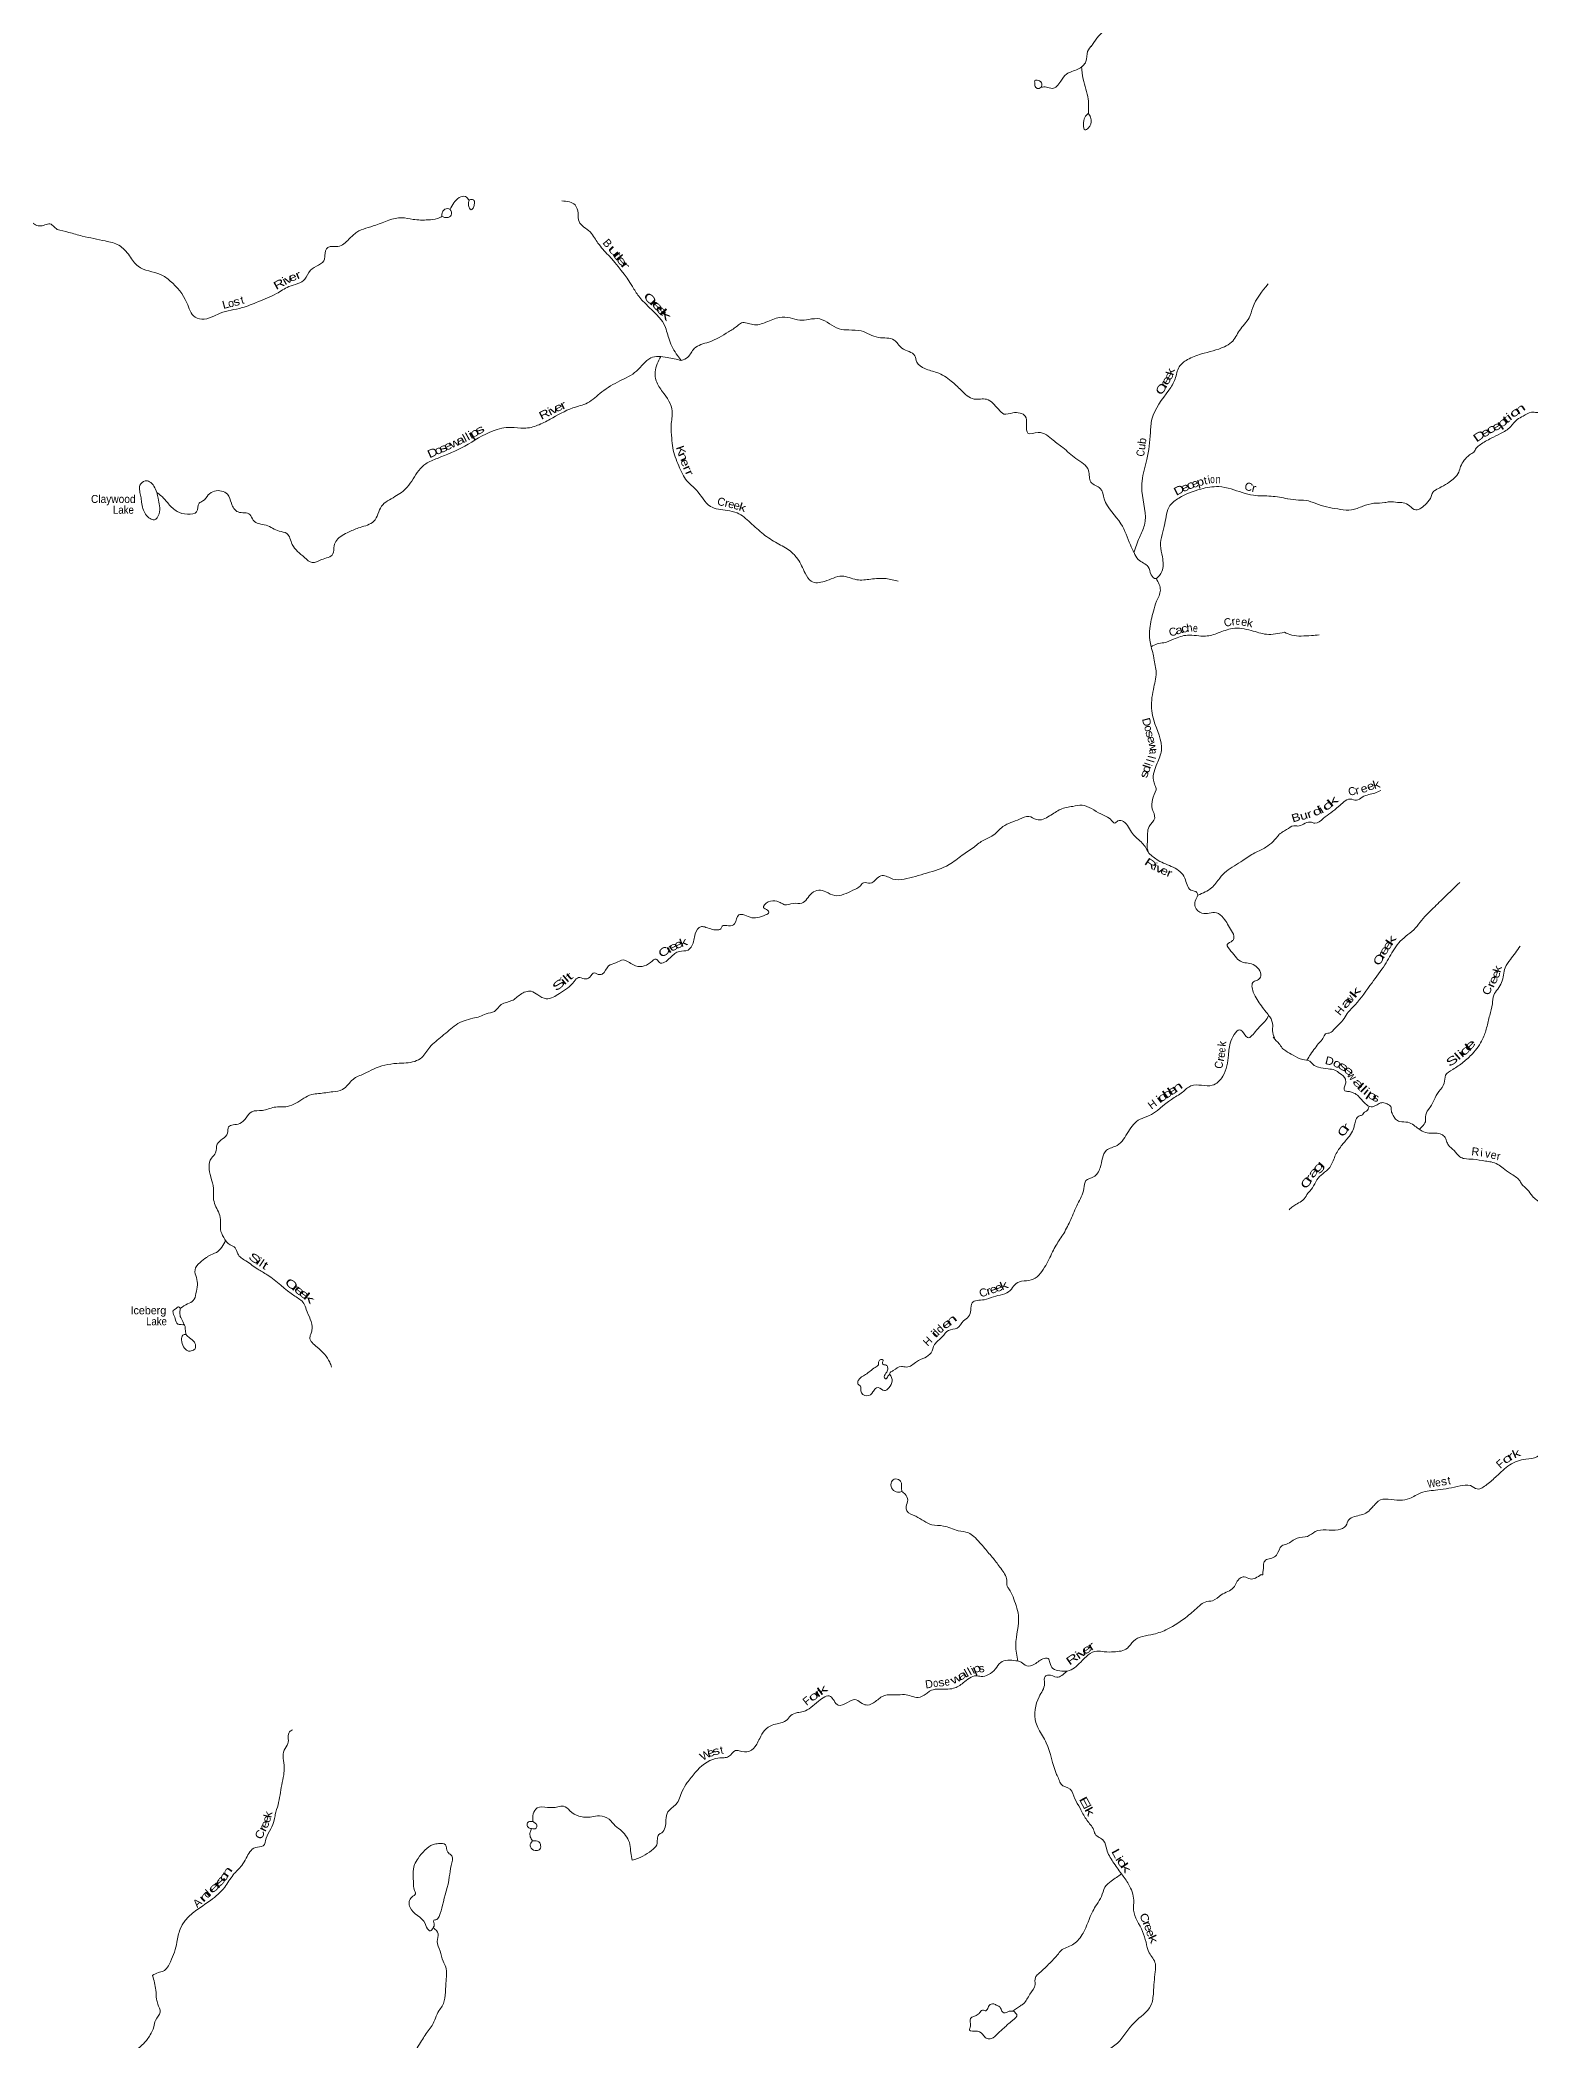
# Model space of a CAD drawing. Header units: feet. Extents: x -745759 to -493183, y 5472 to 195788.
# Drawn here: x -587823 to -550555, y 78592 to 128614 of the extents above; entities that cross this region are included whole.
import ezdxf
from ezdxf.enums import TextEntityAlignment as Align

# ---------------------------------------------------------------- set-up
doc = ezdxf.new("R2010")
doc.units = ezdxf.units.FT
doc.header["$LTSCALE"] = 80
doc.layers.add('39', color=7, linetype='Continuous', lineweight=13)
doc.layers.add('41', color=7, linetype='Continuous')

msp = doc.modelspace()

# ---------------------------------------------------------------- linework, layer by layer
at = {"layer": '39'}
for points in [[(-609261.95, 141923.99), (-609230.36, 141396.55), (-609141.02, 141085.08), (-608959.4, 140823.31), (-608604.59, 140485.69), (-608165.83, 140123.33), (-607445.31, 139871.56), (-606857.39, 139835.69), (-606297.86, 139861.21), (-605733.05, 139729.16), (-605236.11, 139752.53), (-604724.66, 139656.4), (-604448, 139468.45), (-604165.85, 139195.58), (-603734.05, 138803.16), (-603314.7, 138729.99), (-602935.03, 138678.19), (-602547.56, 138618.08), (-602330.62, 138389.55), (-602013.33, 138277.06), (-601424.39, 138142.27), (-601061.25, 137945.66), (-600532.29, 137564.45), (-599969.23, 137242.75), (-599529.88, 137031.74), (-599304.85, 136671.79), (-598861.21, 136006.57), (-598678.86, 135702.39), (-598539.63, 135373.28), (-598382.07, 135116.27), (-598237.42, 134766.81), (-598033.95, 134427.69), (-597891.27, 134211.49), (-597593.5, 133922), (-597349.39, 133724.94), (-597153.81, 133589.89), (-597003.2, 133369.41), (-596754.53, 133057.19), (-596627.57, 132788.99), (-596571.87, 132763.09), (-596449.93, 132462.75), (-596234.56, 132050.62), (-595838.79, 131931.74), (-595549.2, 131902.83), (-595352.47, 131739.49), (-595077.37, 131367.94), (-594913.32, 131191.46), (-594700.83, 130751.16), (-594310.6, 130450.82), (-594086.72, 130185.75), (-593972.89, 129883.64), (-593758.19, 129515.93), (-593553.35, 129287.76), (-593395.76, 128899.57), (-593317.53, 128620.73), (-593099.34, 128301.35), (-592964.25, 128299.3), (-592908.51, 128208.82), (-592817.53, 128149.58), (-592631.76, 127891.71), (-592407.01, 127654.88), (-592198.82, 127668.79), (-591622.39, 127322.47), (-591342.21, 127249.45), (-590955.54, 127163.13), (-590729.44, 126970.65), (-590539.34, 126656.15), (-590460.52, 126528.65), (-590451.4, 126364.91), (-590313.44, 126126.65), (-590015.49, 125776.61), (-589859.5, 125600.37), (-589749.13, 125383.12), (-589591.22, 125335.99), (-589399.1, 125285.8), (-589259.87, 125221.06), (-589124.51, 125095.9), (-589013.65, 124894.78), (-588797.37, 124777.27), (-588654.63, 124563.08), (-588526.82, 124520.89), (-588308.66, 124332.68), (-588050.27, 124074.65), (-587803.45, 123966.31), (-587546.03, 124006.99), (-587496.81, 123967.16), (-587397.37, 123879.12)], [(-562868.9, 137623.62), (-562867.92, 137440.02), (-562770.51, 137241.7), (-562651.68, 136796.68), (-562573.92, 136544.42), (-562421.9, 136278.04), (-562283.83, 136090.72), (-562139.9, 136042.44), (-561946.51, 135885.89), (-561753.99, 135479.22), (-561529.85, 135340), (-561360.97, 135026.77), (-561163.69, 134646.2), (-560979.59, 134445.52), (-560840.89, 134135.13), (-560708.3, 133822.88), (-560592.96, 133543.37), (-560596.86, 133402.27), (-560534.12, 133263.39), (-560562.43, 133042.25), (-560706.49, 132866.61), (-560782.61, 132521.69), (-560763.96, 132101.58), (-560638.46, 131605.95), (-560567.47, 131327.65), (-560630.27, 131099.38), (-560600.13, 130949.28), (-560550.88, 130760.33), (-560475.63, 130489.98), (-560471.85, 130261.92), (-560733.81, 129762.67), (-561014.18, 129108.59), (-561405.9, 128659.26), (-561546.94, 128447.23)], [(-561525.66, 128487), (-561636.97, 128328.63), (-561680.23, 128077.64), (-561879.23, 127885.34), (-562163.08, 127761.91), (-562309.27, 127582.29), (-562524.01, 127404.54), (-562668.39, 127436.7), (-562797.52, 127436.16)], [(-562796.79, 127436.16), (-562781.13, 127518.43), (-562869.51, 127605.55), (-562954.4, 127599.79), (-562958.43, 127527.27), (-562934.89, 127429.8), (-562850.94, 127401.3), (-562797.52, 127436.16)], [(-561791.09, 127950.96), (-561748.88, 127637.7), (-561621.53, 127135.97), (-561617.06, 126786.85)], [(-561617.06, 126786.85), (-561706.76, 126680.34), (-561740.17, 126493.64), (-561701.29, 126367.51), (-561619.42, 126409.67), (-561549, 126621.6), (-561565.36, 126686.6), (-561617.06, 126786.85)], [(-577574.18, 124382.08), (-577480.55, 124540.02), (-577347.74, 124673.6), (-577187.63, 124699.52), (-577097.42, 124613.32)], [(-577097.18, 124614.35), (-577028.19, 124628.62), (-576966.75, 124588.63), (-576966.52, 124524.07), (-576985.27, 124429.76), (-577049.38, 124372.99), (-577112.9, 124483.65), (-577110.95, 124554.21), (-577097.18, 124614.35)], [(-574781.61, 124593.93), (-574447.55, 124490.05), (-574374.5, 124286.34), (-574348.1, 124073.8), (-574074.78, 123816.24), (-573959.91, 123665.86), (-573876.67, 123538.53), (-573616.74, 123234.93), (-573013, 122449.95), (-572858.24, 122209.73), (-572208.88, 121469.91), (-572091.68, 121111.69), (-571888.51, 120724.9), (-571793.13, 120599.26)], [(-587397.37, 123879.12), (-587104.37, 123804.43), (-586765.9, 123714.56), (-586190.31, 123590.02), (-585852.33, 123482), (-585585.23, 123218.56), (-585370.49, 122958.55), (-584809.28, 122751.68), (-584565.6, 122589.74), (-584152.97, 122043.96), (-583944.94, 121687.3), (-583720.37, 121636.83), (-583459.81, 121720.54), (-583318.87, 121783.29), (-582772.27, 121923.81), (-582374.79, 122070.38), (-581911.13, 122275.68), (-581601.7, 122448.85), (-581201.09, 122635.68), (-581063.81, 122857.9), (-580711.1, 123136.82), (-580704.67, 123223.39), (-580626.35, 123429.05), (-580377.54, 123452.56), (-580100.14, 123634.67), (-579903.66, 123808.88), (-579430.7, 123985.69), (-578781.96, 124171.85), (-578498.64, 124129.87), (-578121.7, 124117.63), (-577888.69, 124153.67), (-577776.36, 124203.08)], [(-577776.36, 124203.08), (-577765.17, 124315.75), (-577700.73, 124384.61), (-577575.68, 124383.23), (-577547.54, 124233.19), (-577648.06, 124173.37), (-577776.35, 124203.22)], [(-557123.08, 122515.32), (-557510.58, 121926.68), (-557602.45, 121668.94), (-557839.07, 121356.62), (-558041.02, 121057.48), (-558217.63, 120945.26), (-558793.57, 120765.2), (-559144.51, 120623.41), (-559349.28, 120441.35), (-559448.31, 120143.46), (-559607.48, 119859.29), (-560028.9, 119138.43), (-560066.55, 118798.52), (-560155.67, 118129.16), (-560277.51, 117589.8), (-560278.49, 117335.65), (-560217.23, 116486.7), (-560342.8, 116177.42), (-560478.33, 115799.82)], [(-571793.13, 120599.26), (-571629.23, 120689.63), (-571468.03, 120901.11), (-571106.45, 121062.78), (-570613.18, 121317.71), (-570391.1, 121469.04), (-570286.16, 121542.85), (-570002.91, 121498.86), (-569676.43, 121558.59), (-569336.24, 121676.46), (-569074.27, 121665.32), (-568829.6, 121612.29), (-568607.17, 121630.46), (-568332.49, 121641.17), (-567847.1, 121391.98), (-567607.75, 121365.32), (-567295.71, 121340.72), (-566864.43, 121177.72), (-566474.77, 121114.7), (-566278.63, 120911.69), (-565959.06, 120721.46), (-565904.95, 120562.64), (-565707.69, 120399.94), (-565403.76, 120300.92), (-565048.47, 120089.55), (-564800.58, 119860.92), (-564473.85, 119638.22), (-564163.27, 119633.83), (-563867.61, 119381.72), (-563727.59, 119264.95), (-563506.89, 119293.26), (-563196.42, 119212.22), (-563164.02, 118997.5), (-563127.59, 118782.68), (-562872.85, 118801.99), (-562496.89, 118608.22), (-562255.84, 118424.16), (-561930.44, 118153.08), (-561611.99, 117849.92), (-561555.39, 117561.92), (-561319.66, 117404.23), (-561219.95, 117143.3), (-560805.35, 116522.83), (-560567.78, 115993.89), (-560478.33, 115799.82)], [(-584905.4, 117305.47), (-584788.91, 117213.55), (-584608.73, 117017.01), (-584392.04, 116827.56), (-584137.68, 116760.14), (-583908.02, 116820.49), (-583847.63, 117034.7), (-583751.26, 117090.59), (-583615.98, 117240.24), (-583459.92, 117338.89), (-583137.35, 117257.52), (-583040.66, 117032.99), (-582871.12, 116816.58), (-582574.36, 116750.03), (-582493.54, 116608.64), (-582172.19, 116482.92), (-581847.37, 116336.93), (-581657.29, 116279.33), (-581517.59, 116005.22), (-581209.88, 115678.13), (-581019.69, 115551.93), (-580787.69, 115624.32), (-580501.26, 115767.85), (-580469.37, 115972.76), (-580405.04, 116110.21), (-580098.69, 116317.75), (-579823.24, 116429.31), (-579480.03, 116583.4), (-579284.02, 116959.37), (-578952.58, 117198.51), (-578643.44, 117434.22), (-578355.37, 117856.11), (-578179.32, 118020.79), (-577889.09, 118156.15), (-577204.69, 118464.4), (-576500.14, 118844.72), (-576055.96, 118929.51), (-575719.61, 118908.29), (-575384.68, 118981.91), (-575071.83, 119132.8), (-574507.16, 119416.05), (-574140.48, 119543.29), (-573781.89, 119815.99), (-573332.41, 120092.28), (-572911.99, 120339.1), (-572555.92, 120666.34), (-572147.96, 120681.5), (-571795.15, 120601.93)], [(-572304.36, 120705.21), (-572446.4, 120322.44), (-572422.45, 120093.83), (-572260.47, 119823.15), (-572019.77, 119334.48), (-572047.67, 118982.2), (-572032.39, 118659.02), (-572006.77, 118418.26), (-571855.73, 117970.35), (-571652.35, 117591.63), (-571416.56, 117363.32), (-571066.67, 116956.42), (-570643.85, 116852.16), (-570399.34, 116793.08), (-570067.17, 116548.04), (-569742.16, 116262.85), (-569397.45, 116033.62), (-569073.91, 115841.26), (-568885.72, 115642.5), (-568695.89, 115284.32), (-568546.12, 115082.56), (-568215.32, 115079.64), (-567777.92, 115211.01), (-567409.15, 115122.33), (-567059.76, 115135.05), (-566673.97, 115150.81), (-566369.21, 115082.03)], [(-545446.44, 117778.73), (-545398.91, 117921.9), (-545356.95, 118077.31), (-545355.86, 118213.92), (-545395.22, 118343.79), (-545421.85, 118491.33), (-545482.25, 118595.74), (-545556.76, 118698.6), (-545624.15, 118777.11), (-545661.81, 118844.62), (-545695.23, 118918.03), (-545760.85, 118936.2), (-545929.35, 118889.33), (-546026.04, 118882.36), (-546118.36, 118831.05), (-546231.02, 118880.86), (-546380.26, 118865.53), (-546478, 118830.46), (-546584.9, 118765.55), (-546686.41, 118790.89), (-546872.58, 118808.88), (-547262.62, 118801.23), (-547494.49, 118832.74), (-547650.02, 118918.08), (-547729.37, 118998.98), (-547824.89, 119184.89), (-547875.1, 119293), (-547944.88, 119307.28), (-548094.84, 119380.39), (-548204.22, 119464.26), (-548364.21, 119537.68), (-548475.98, 119557.32), (-548521.46, 119576.86), (-548614.93, 119656.2), (-548738.67, 119678.23), (-548820.2, 119700.93), (-548926.06, 119609.86), (-549051.82, 119577.7), (-549127.94, 119529.89), (-549187.46, 119549.87), (-549267.88, 119548.42), (-549319.71, 119451.6), (-549403.93, 119402.04), (-549393.39, 119361.51), (-549498.78, 119336.74), (-549709.55, 119341.45), (-549850.45, 119388.15), (-550014.1, 119417.48), (-550097.55, 119442.25), (-550197.3, 119407.25), (-550263.22, 119417.39), (-550300.03, 119346.22), (-550544.48, 119309.8), (-550749.05, 119211.83), (-550900.83, 119128.25), (-551064.32, 118946.58), (-551319.89, 118773.87), (-551549.13, 118660.61), (-551690.66, 118582.74), (-551820.37, 118498.45), (-551922.22, 118407.25), (-551983.93, 118314.77), (-552091.12, 118241.83), (-552224.64, 118109.44), (-552312.76, 117955.51), (-552360.29, 117812.34), (-552472.41, 117661.18), (-552596.63, 117562.66), (-552796, 117442.41), (-552941.62, 117362.66), (-553010.08, 117304.55), (-553048.09, 117201.27), (-553164.98, 117030.17), (-553303.99, 116912.02), (-553430.13, 116869.83), (-553591.3, 116965.39), (-553747.05, 117044.71), (-553891.38, 117053.34), (-554095.61, 117071.91), (-554206.95, 117049.33), (-554478.82, 117031.88), (-554758.74, 116960.43), (-555037.47, 116866.83), (-555316.24, 116879.74), (-555593.74, 116926.77), (-555870.12, 117003.91), (-556116.02, 117090.12), (-556368.26, 117114.24), (-556633.82, 117144.67)], [(-584905.4, 117305.47), (-585083.69, 117570.54), (-585194.01, 117593.7), (-585324.2, 117482.25), (-585330.17, 117339.18), (-585303.72, 117201.28), (-585285.39, 117061.59), (-585249.53, 116899.23), (-585072.81, 116650.34), (-584964.73, 116619.17), (-584847.65, 116767.29), (-584835.97, 116970.72), (-584869.15, 117157.22), (-584904.01, 117304.37)], [(-556639.51, 117145.21), (-557047.86, 117209.71), (-557491.05, 117233.83), (-558051.64, 117390.25), (-558360.71, 117449.06), (-558806.24, 117388.52), (-559359.27, 117161.44), (-559580.34, 116973.77), (-559707.74, 116525.34), (-559813.62, 115979.5), (-559769.12, 115691.83), (-559781.28, 115325), (-559920.25, 115145.03)], [(-560477.58, 115801.92), (-560370.11, 115627.43), (-560124.92, 115447.29), (-560047.78, 115245.48), (-559929.38, 115149.47), (-559922.04, 115150.03)], [(-559923.22, 115153.34), (-559818.35, 114860), (-559912.79, 114582.15), (-559994.35, 114332.2), (-560080.87, 113902.83), (-560080.78, 113614.35), (-560051.07, 113448.13)], [(-556716.73, 113807.04), (-557165.46, 113759.22), (-557546.22, 113852.26), (-558016.97, 113901.34), (-558371.05, 113791.91), (-558692.03, 113711.86), (-559141.27, 113736.14), (-559486.95, 113638.6), (-559729.53, 113548.34), (-559895.74, 113520.57), (-560050.57, 113446.65)], [(-556716.73, 113807.04), (-556533.45, 113735.82), (-556296.2, 113714.71), (-556043.89, 113725.44), (-555847.85, 113741.87)], [(-560051.26, 113449.21), (-559997.96, 113253.02), (-559980.36, 113159.75), (-559925.88, 112795.15), (-559993.81, 112381.42), (-560032.95, 111841.84), (-559984.76, 111614.59), (-559793.92, 110854.93), (-559897.65, 110532.95), (-559990.05, 110109.8), (-559953.13, 109985.74), (-559920.02, 109869.85)], [(-559920.02, 109869.85), (-560013.45, 109628.29), (-560020.03, 109390.42), (-559959.69, 109164.86), (-560100.72, 108952.83), (-560138.76, 108598.81), (-560151.17, 108441.8), (-560108.98, 108289.35)], [(-554308.75, 109854.45), (-554461.87, 109789), (-554607.92, 109751.46), (-554775.17, 109684.45), (-554916.62, 109608.58), (-555070.16, 109639.6), (-555235.62, 109566.5), (-555366.46, 109452.12), (-555559.14, 109295.49), (-555743.06, 109158.68), (-555956.62, 109034.87), (-556070.02, 109064.61), (-556242.76, 109011.84), (-556385.17, 108964.14), (-556481.27, 108973.23), (-556661.75, 108874.49), (-556774.66, 108809.77), (-556838.92, 108762.64)], [(-565663, 107788.37), (-565098.26, 108001.01), (-564770.97, 108236.23), (-564476.82, 108440.08), (-564229.88, 108614.94), (-564033.56, 108710.48), (-563754.54, 108951.05), (-563337.8, 109137.45), (-563107.93, 109205.85), (-562914.49, 109123.95), (-562589.14, 109215.99), (-562314.2, 109382.03), (-562007.5, 109456.42), (-561774.71, 109484.4), (-561536.97, 109399.28), (-561310.6, 109268.07), (-561036.79, 109101.27), (-560959.84, 109038.67), (-560879.65, 109092.98), (-560740.94, 109075.1), (-560517.18, 108776.51), (-560269.62, 108535.79), (-560108.98, 108289.35)], [(-558879.19, 107235.23), (-558537.1, 107421.64), (-558334.75, 107662.27), (-558168.62, 107833.27), (-557757.72, 108100.52), (-557457.81, 108294.12), (-557179.56, 108433.84), (-556845.68, 108752.63)], [(-560108.98, 108289.35), (-559873.98, 108105.46), (-559497.41, 107933.86), (-559208.3, 107663.76), (-559055.16, 107365.08), (-558903.56, 107302.47), (-558878.44, 107235.64)], [(-583362.7, 99321.12), (-583488.66, 99663.78), (-583486.11, 99901.76), (-583554.64, 100196.13), (-583539.75, 100661.73), (-583433.08, 100798.04), (-583394.98, 101008.82), (-583137.18, 101284.26), (-583108.64, 101440.84), (-582831.9, 101526.13), (-582531.16, 101822.59), (-582263.93, 101855.69), (-581969.26, 101932.43), (-581637.8, 101953.7), (-581228.63, 102158.46), (-581032.36, 102251.99), (-580860.22, 102275.56), (-580499.8, 102322.27), (-580262.26, 102376.35), (-579998.98, 102631.47), (-579724.76, 102771.3), (-579487.44, 102889.94), (-578900.46, 103031.37), (-578455.21, 103081.83), (-578283.13, 103176.02), (-578082.24, 103436.86), (-577767.94, 103712.78), (-577423.18, 103995.94), (-577003.09, 104158.04), (-576830.44, 104199.76), (-576675.11, 104272.2), (-576463.66, 104331.03), (-576293.55, 104499.9), (-576028.51, 104599.64), (-575812.37, 104755.16), (-575549.96, 104832.77), (-575382.9, 104745.53), (-575167.73, 104646.9), (-574837.18, 104781.17), (-574467.78, 105079.8), (-574362.18, 105177.81), (-574219.88, 105143.69), (-574081.5, 105186.33), (-573965.43, 105298.17), (-573907.69, 105270.38), (-573768.64, 105264.59), (-573609.74, 105466.05), (-573427.97, 105545.85), (-573248.49, 105615.63), (-572987.63, 105491.55), (-572560.18, 105554.6), (-572422.66, 105639.63), (-572340.33, 105552.67), (-572068.68, 105672.4), (-571842.35, 105831.68), (-571625.58, 105864.13), (-571529.94, 105966.44), (-571444.91, 106268.75), (-571292.56, 106452.23), (-571178.15, 106430.97), (-570854.91, 106373.79), (-570805.91, 106394.65), (-570773.88, 106458.34), (-570610.08, 106472.05), (-570461.46, 106520.47), (-570352.4, 106743.46), (-570255.3, 106752.93), (-570075.59, 106685.52), (-569686.67, 106741.54), (-569606.15, 106807.95), (-569636.9, 106863.25), (-569738.16, 106922.48), (-569619.17, 107066.52), (-569406.88, 107082.96), (-569293.08, 107039.52), (-569213.55, 106997.02), (-568994.71, 107031.43), (-568778.77, 107033.65), (-568531.62, 107289.2), (-568358.19, 107359.14), (-568181.78, 107318.04), (-567958.33, 107227.25), (-567504.8, 107358.18), (-567318.05, 107472.14), (-567235.24, 107548.57), (-567076.31, 107532.16), (-566897.12, 107664.48), (-566770.29, 107727.61), (-566504.39, 107639.71), (-566225.95, 107640.23), (-565663, 107788.37)], [(-552329.22, 107556.73), (-552810.51, 107095.82), (-553112.94, 106798.01), (-553290.85, 106606.74), (-553442.59, 106416.66), (-553820.61, 106085.09), (-553970.35, 105894.94), (-554088.28, 105695.74), (-554206.14, 105498.54), (-554528.46, 105044.62), (-554952.7, 104497.49), (-555145.62, 104280.59), (-555254.26, 104115.25), (-555383.99, 103976.71), (-555492.6, 103865.63), (-555567.39, 103799.69), (-555689.14, 103767.4), (-555757.62, 103655.05), (-555848.03, 103547.4), (-555953.45, 103414.12), (-556063.79, 103256.88), (-556156.43, 103108.12)], [(-558879.19, 107235.23), (-558951.73, 106946.7), (-558778.72, 106782.64), (-558419.25, 106795.09), (-558241.27, 106665.18), (-558044.33, 106345.14), (-557978.62, 106167.85), (-558014.78, 106100.24), (-558146.48, 106006.98), (-558054.34, 105837.04), (-557781.36, 105567.39), (-557460.91, 105482.04), (-557317.85, 105183.63), (-557390.47, 105110.96), (-557490.43, 105071.3), (-557497.51, 104815.29), (-557399.87, 104625.03), (-557176.45, 104314.36), (-557081.01, 104190.73), (-557008.18, 103978.95), (-557015.95, 103844), (-556969.63, 103671.05)], [(-550825.66, 105963.45), (-551069.31, 105625.58), (-551197.43, 105422.69), (-551289.55, 105053.86), (-551386.06, 104890.15), (-551486.22, 104736.6), (-551518.54, 104516.58), (-551587.44, 104231.42), (-551663.42, 103918.34), (-551764.21, 103640.22), (-552017.01, 103272.5), (-552247.91, 103060.83), (-552511.88, 102878.34), (-552688.06, 102733.25), (-552723.65, 102533.43), (-552856, 102324.64), (-552978.25, 102117.54), (-553039.38, 101986.86), (-553119.75, 101878.9), (-553190.86, 101696.29), (-553193.42, 101573.79), (-553272.23, 101453.72), (-553345.09, 101385.71)], [(-562232.02, 98781.12), (-562059.14, 99125.03), (-561886.99, 99513.74), (-561731.02, 99900.88), (-561679.13, 100099.19), (-561490.87, 100194.95), (-561323.29, 100418.36), (-561165.87, 100857.91), (-560902.18, 100981.88), (-560618.25, 101327.22), (-560325.29, 101633.98), (-560117.21, 101717.1), (-559542.86, 102131.22), (-559267.59, 102309.35), (-559053.29, 102470.97), (-558520.34, 102482.75), (-558257.89, 102707.62), (-558116.28, 103232.33), (-558053.94, 103589.72), (-557808.24, 103865.48), (-557637.98, 103675.27), (-557414.95, 103860.87), (-557152.63, 104154.34), (-557112.2, 104229.9)], [(-548181.76, 98432.5), (-548349.83, 98607.99), (-548607.07, 98821.17), (-548740.66, 98956.05), (-548833.68, 99047.43), (-548943.49, 99173.52), (-548999.28, 99239.6), (-549144.7, 99326.63), (-549254.4, 99348.21), (-549327.67, 99376.67), (-549360.13, 99421.92), (-549417.13, 99455.89), (-549482.54, 99425.82), (-549541.63, 99403.59), (-549682.3, 99456.31), (-549854.04, 99538.15), (-549967.44, 99567.89), (-550021.77, 99565.6), (-550084.29, 99505.3), (-550164.2, 99463.64), (-550284.43, 99525.75), (-550415.58, 99618.35), (-550520.49, 99714.13), (-550641.22, 99870.71), (-550788.41, 100018.08), (-550843.38, 100106.24), (-551069.93, 100280.26), (-551253.91, 100410.72), (-551382.98, 100505.26), (-551547.43, 100566.77), (-551695.33, 100587.56), (-551998.91, 100635.43), (-552221.35, 100650.56), (-552330.29, 100692.21), (-552475.1, 100849.56), (-552620.65, 100986.83), (-552663.21, 101084.64), (-552717.06, 101202.91), (-552823.17, 101266.58), (-552979.09, 101287.63), (-553111.68, 101287.84), (-553272.57, 101337.18), (-553374.66, 101400.72), (-553483.97, 101486.6), (-553634, 101557.7), (-553834.06, 101580.15), (-553938.39, 101637.74), (-554001.17, 101732.18), (-554045.43, 101838.09), (-554055.28, 101950.93), (-554149.28, 102016.23), (-554256.51, 102049.79), (-554374.32, 102015.37), (-554489.09, 101954.72), (-554607.41, 101960.5), (-554687.58, 102019.33), (-554786.4, 102116.93), (-554892.42, 102236.86), (-555014.51, 102303.05), (-555117.96, 102330.46), (-555203.72, 102347.26), (-555225.1, 102420.29), (-555193.42, 102515.74), (-555194.87, 102638.36), (-555330.16, 102781.34), (-555461.76, 102861.89), (-555627.34, 102893.3), (-555862.85, 102934.97), (-556000.92, 103003.68), (-556084.13, 103088.72), (-556259.52, 103126.47), (-556498.5, 103236.58), (-556685.39, 103343.01), (-556773.14, 103414.14), (-556855.15, 103531.29), (-556932.72, 103606.11), (-556997.88, 103690.58)], [(-556602.58, 99371.56), (-556511.07, 99455.05), (-556402.09, 99521.9), (-556254.09, 99611.63), (-556154.54, 99749.12), (-556017.44, 99923.6), (-555903.74, 100116.91), (-555759.29, 100273.06), (-555586.67, 100430.33), (-555515.58, 100558.68), (-555453.63, 100711.44), (-555297.48, 100965.69), (-555122.84, 101177.15), (-555016.58, 101332.51), (-554983.34, 101415.85), (-554961.31, 101521.66), (-554912.14, 101654.73), (-554839.36, 101720.73), (-554766.15, 101744.52), (-554734.1, 101795.74), (-554668.24, 101837.85), (-554601.57, 101953.78)], [(-583362.7, 99321.12), (-583308.43, 99125.3), (-583311.69, 98879.23), (-583231.26, 98679.83), (-583073.96, 98490.94), (-582946.37, 98421.71), (-582881.03, 98271.05), (-582679.12, 98093.34), (-582380.97, 97889.41), (-582144.06, 97745.26), (-581453.59, 97214.39), (-581229.6, 97032.18), (-581166.36, 96877.53), (-581021.42, 96394.34), (-581045.93, 96285.9), (-581078.5, 96177.64), (-580894.06, 95937.74), (-580581.53, 95557.99), (-580535.66, 95440.02)], [(-583184.08, 98610.83), (-583412.7, 98306.33), (-583604.14, 98219.53), (-583661.45, 98180.37), (-583823.48, 98054.63), (-583948.45, 97869.6), (-583912.28, 97675.16), (-583885.97, 97491.02), (-583924.82, 97277.97), (-583991.16, 97099.79), (-584134.09, 97018.03), (-584314.24, 96908.16)], [(-562232.02, 98781.12), (-562424.16, 98482.51), (-562512.37, 98318.91), (-562714.23, 97933.73), (-563045.75, 97615.81), (-563288.48, 97582.53), (-563459.76, 97495.31), (-563571.69, 97354.4), (-563988.53, 97195.62), (-564224.06, 97121.85), (-564524.19, 97045.38), (-564556.3, 96864.47), (-564614.23, 96702.25), (-564739.58, 96593.9), (-564898.78, 96411.6), (-565113.76, 96355.56), (-565272.52, 96193.42), (-565462.18, 96001.67), (-565551.26, 95797.74), (-565911.07, 95571.2), (-566161.96, 95439.23), (-566292.69, 95456.08), (-566494.6, 95351.34), (-566570.27, 95302.47), (-566587.34, 95258.44)], [(-584313.87, 96910.81), (-584373.65, 96944.34), (-584435.3, 96891.15), (-584492.52, 96856.02), (-584494.03, 96785.44), (-584444.47, 96651.25), (-584380.84, 96514.75), (-584298.45, 96500.93), (-584231.75, 96507.61), (-584235.09, 96539.96), (-584304.77, 96676.59), (-584328.17, 96808.21), (-584313.87, 96910.81)], [(-584176.75, 96255.09), (-584253.71, 96235.7), (-584282.38, 96121.3), (-584233.73, 95944.76), (-584131.02, 95843.76), (-584046.31, 95844.01), (-583948.42, 95894.43), (-583951.4, 96037.74), (-584008.26, 96113.57), (-584077.83, 96161.42), (-584177.15, 96258.42)], [(-584227.88, 96512.55), (-584198.65, 96452.45), (-584192.05, 96383.71), (-584176.75, 96255.09)], [(-566586.45, 95257.18), (-566628.74, 95208.87), (-566688.59, 95145.55), (-566712.35, 95166.22), (-566677.5, 95286.55), (-566644.12, 95338.31), (-566636.04, 95432.97), (-566675.19, 95488.26), (-566743.52, 95499.77), (-566764.91, 95536.53), (-566751.13, 95614.92), (-566805.26, 95630.17), (-566856.74, 95580.81), (-566866.62, 95496.28), (-566944.69, 95429.31), (-567188.47, 95252.81), (-567369.15, 95103.24), (-567377.1, 95014.63), (-567311.75, 94958.8), (-567306.15, 94843.68), (-567155.53, 94719.49), (-567002.18, 94817.17), (-566941.86, 94902.67), (-566874.81, 94925.49), (-566715.06, 94851.54), (-566608.72, 94919.94), (-566526.25, 95097.79), (-566548.19, 95203.15), (-566587.34, 95258.44)], [(-547798.2, 95505.68), (-548018.13, 95333.65), (-548134.8, 95071.38), (-548410.33, 94815.54), (-548643.06, 94595.34), (-548975.5, 94435.09), (-549037.62, 94319.12), (-549116.21, 94179.23), (-549276.61, 94084.9), (-549386.38, 93878.96), (-549472.12, 93533.59), (-549468.72, 93360.21), (-549646.27, 93328.63), (-549928, 93326.83), (-550056.9, 93451.72), (-550152.69, 93503.56), (-550259.41, 93366.1), (-550406.95, 93190.96), (-550683.42, 93138.7), (-551086.08, 92991.6), (-551414.31, 92710.36), (-551658.93, 92502.42), (-551896.05, 92391.12), (-552069.81, 92476.38), (-552327.53, 92466.16), (-552886.4, 92367.78), (-553304.02, 92295.48), (-553587.87, 92154.65), (-553832.02, 92109.96), (-554373.66, 92085.89), (-554475.87, 91980.61), (-554516.75, 91938.9), (-554645.45, 91811.86), (-554969.1, 91699.84), (-555111.21, 91617.34), (-555179.8, 91473.26), (-555374.55, 91369.38), (-555946.64, 91327.62), (-556139.62, 91207.59), (-556395.85, 91163.09), (-556665.76, 91011.97), (-556783.09, 90971.42), (-556913.38, 90739.59), (-557029.24, 90662.73), (-557168.66, 90624.53), (-557232.25, 90544.87), (-557240.24, 90415.99), (-557253.78, 90319.45), (-557269, 90245.11), (-557300.34, 90250.31)], [(-566276.71, 92326.23), (-566390.3, 92312.77), (-566513.82, 92383.94), (-566550.85, 92538.04), (-566474.1, 92637.32), (-566331.67, 92602.07), (-566292.77, 92534.69), (-566285.85, 92387.26), (-566277.07, 92326.55)], [(-563378.37, 88088.35), (-563432.94, 88488.47), (-563366.6, 89231.56), (-563425.88, 89476.91), (-563606.47, 89896.29), (-563645.36, 89963.68), (-563658.38, 90109.21), (-563809.27, 90408.93), (-563993.57, 90654.87), (-564103.78, 90782.26), (-564207.99, 90907.5), (-564330.04, 91047.23), (-564481.98, 91203.73), (-564617.2, 91293.3), (-564874.15, 91349.09), (-565242.75, 91465.71), (-565530.46, 91497.93), (-565933.35, 91708.08), (-566152.33, 91841.76), (-566170.03, 91957.13), (-566134.36, 92115.77), (-566199.87, 92258.37), (-566277.07, 92326.55)], [(-557300.34, 90250.31), (-557574.97, 90143.91), (-557723.16, 90193.4), (-557824.6, 90165.25), (-557991.06, 89926.61), (-558295.45, 89745.32), (-558514.39, 89598.56), (-558698.61, 89566.08), (-558839.78, 89472.18), (-559143.88, 89210.18), (-559644.95, 88885.71), (-559986.43, 88761.68), (-560494.43, 88584.63), (-560643.37, 88410.19), (-560982.1, 88320.4), (-561220.07, 88321.32), (-561409.26, 88339.39), (-561808.41, 88065.25), (-562141.97, 87840.18), (-562331.42, 87846.14), (-562503.71, 87900.17), (-562579.13, 88051.04), (-562625.35, 88152.88), (-562718.04, 88156.82), (-562967.22, 88010.7), (-563159.68, 87970.32), (-563300.86, 88064.05), (-563433.22, 88099.09), (-563809.34, 88052.45), (-563941.86, 87891.79), (-564118.34, 87750.2), (-564300.81, 87705.58), (-564421.5, 87720.2), (-564747.94, 87545.42), (-564988.84, 87409.21), (-565178.85, 87388.96), (-565587.36, 87336.94), (-565671.39, 87274.13), (-565875.1, 87179.51), (-566045.76, 87215.35), (-566214.4, 87251.14), (-566430.41, 87241.52), (-566717.1, 87227.31), (-566940.11, 87078.63), (-567141.68, 86990.02), (-567272.02, 87025.01), (-567419.16, 87122.9), (-567642.55, 87050.89), (-567871.82, 86987.07), (-567976.28, 87100.21), (-568066.77, 87207), (-568363.73, 87090.12), (-568742.41, 86829.67), (-568890.27, 86800.47), (-569055.15, 86729.26), (-569172.83, 86602.59), (-569359.93, 86529.82), (-569520.14, 86488.77), (-569714.63, 86353.61), (-569833.81, 86156.36), (-569909.54, 86010.65), (-570092.76, 85836.93), (-570348.73, 85844.27), (-570435.2, 85856.16), (-570609.97, 85700.42), (-570723.46, 85674.54), (-570935.69, 85652.73), (-571445.34, 85304.22), (-571548.95, 85175.24), (-571644.4, 85050.12), (-571767.92, 84838.84), (-571926.29, 84507.22), (-572125.89, 84321.73), (-572176.66, 84117), (-572282.36, 83796.4), (-572351.85, 83753.46), (-572407.78, 83496.38), (-572535.88, 83353.78), (-572756.75, 83211.1), (-573021.1, 83109.68)], [(-562162.57, 87830.23), (-562405.43, 87686.28), (-562622.16, 87737.2), (-562697.48, 87704.47), (-562715.39, 87527.3), (-562849.53, 87197.2), (-562927.86, 86553.22), (-562862.74, 86392.47), (-562670.51, 86045.49), (-562411.1, 85257.28), (-562353.34, 85128.97), (-562301.42, 85010.88), (-562074.12, 84889.12), (-561956.25, 84648.6), (-561826.24, 84409.84), (-561752.66, 84267.08), (-561586.45, 84023.53), (-561502.27, 83904.76), (-561448.77, 83766.45), (-561236.57, 83598.61), (-561158.58, 83379.1), (-561003.84, 83071.22), (-560792.43, 82772.26), (-560612.5, 82510.27), (-560483.93, 82110.14), (-560487.19, 81864.06), (-560262.69, 81328.78), (-560177.59, 81064.72)], [(-581508.48, 86371.27), (-581588.27, 86318.46), (-581624.77, 86026.68), (-581719.03, 85863.2), (-581718.11, 85435.47), (-581732.3, 85244.1), (-581780.03, 84992.9), (-581873.4, 84494.49), (-581941.04, 84255.81), (-581972.29, 84115.24), (-582051.67, 83892.95), (-582171.63, 83659.39), (-582242.22, 83471.21), (-582440.86, 83424.91), (-582668.36, 83161.32), (-582781.15, 82980.07), (-582991.91, 82744.37), (-583206.2, 82438.14), (-583564.27, 82104.63), (-584323.87, 81386.07), (-584399.41, 81060.8), (-584561.15, 80571.89), (-584743.6, 80339.64), (-584863.36, 80303.8), (-585010.19, 80228.17)], [(-575505.19, 84079.4), (-575610.31, 84067.47), (-575647.68, 84017.81), (-575623.2, 83936.59), (-575539.27, 83900.55), (-575422, 83914.25), (-575404.28, 83988.53), (-575433.69, 84027.47), (-575505.19, 84079.4)], [(-573021.1, 83109.68), (-573055.39, 83298.03), (-573079.16, 83506.33), (-573285.76, 83841.51), (-573444.26, 83973.93), (-573596.12, 84134.46), (-573840.28, 84222.27), (-574030.47, 84193.95), (-574352.8, 84210.75), (-574577.78, 84346.57), (-574734.62, 84462.82), (-574878.27, 84441.6), (-575136.65, 84430.84), (-575399.1, 84418.15), (-575494.99, 84272.87), (-575506.28, 84079.28)], [(-577998.34, 81425.81), (-578064.62, 81344.47), (-578106.65, 81359.47), (-578195.84, 81526.77), (-578574.51, 81926.05), (-578593.49, 82075.75), (-578530.59, 82187.42), (-578438.02, 82272.25), (-578472.01, 82379.88), (-578488.97, 82529.53), (-578462.73, 83001.09), (-578372.68, 83156.58), (-577998.27, 83499.84), (-577858.48, 83529.21), (-577685.67, 83499.38), (-577633.16, 83314.69), (-577591.69, 83273.47), (-577528.35, 83217.68), (-577545.54, 82979.97), (-577592.04, 82692.43), (-577762.52, 81983.79), (-577849.21, 81703.14), (-577927.58, 81622.05), (-577976.14, 81615), (-577984.85, 81584.91), (-577973.37, 81461.61), (-577998.34, 81425.81)], [(-575537.42, 83900.18), (-575571.5, 83808.41), (-575567.87, 83695.36), (-575515.6, 83593.39)], [(-575515.6, 83593.39), (-575572.62, 83473.53), (-575547.71, 83412.48), (-575407.85, 83351.06), (-575326.35, 83389.71), (-575315.78, 83506.51), (-575356.69, 83573.94), (-575420.72, 83597.47), (-575515.6, 83593.39)], [(-560788.5, 82766.64), (-561046.42, 82589.92), (-561203, 82435.81), (-561290.62, 82205.62), (-561409.93, 82002.32), (-561508.31, 81834.89), (-561751.94, 81289.18), (-561983.64, 81017.6), (-562122.32, 80945.84), (-562273.05, 80876.35), (-562368.03, 80773.42), (-562611.69, 80508.14), (-562877.19, 80259.46), (-562941.37, 80182.12), (-562951.26, 80002.76), (-563079.46, 79761.31), (-563241.84, 79524.6), (-563313.52, 79473.64), (-563509.76, 79336.44)], [(-577998.34, 81425.81), (-577868.49, 81273.81), (-577896.79, 81082.73), (-577823.31, 80841.11), (-577748.16, 80583.32), (-577682.69, 80438.71), (-577677.18, 80037.11), (-577772.15, 79464.09), (-577851.26, 79348.72), (-578022.45, 78983.07), (-578124.21, 78845.98), (-578309.9, 78557.31), (-578406.78, 78365.64), (-578427.94, 78224.86), (-578492.17, 78145.49), (-578582.42, 78074.74), (-578687.72, 78054.74), (-578856.44, 77898.87), (-578953.69, 77783.88)], [(-560177.59, 81064.72), (-560096.7, 80792.69), (-559943.19, 80521.16), (-559949.49, 80321.55), (-559990.88, 79801.89), (-560054.19, 79482.42), (-560468.72, 79055.27), (-560891.2, 78539.51), (-561155.62, 78341.24), (-561537.1, 78044.54), (-562645.09, 77444.2), (-562923.04, 77367.27), (-563090.39, 77181.11), (-563282.63, 77150.81), (-563398.75, 77096.74), (-563779.26, 76939.23), (-564189.31, 76909.43), (-564326.81, 76986.95)], [(-585010.19, 80228.17), (-584927.26, 79863.29), (-584909.83, 79641), (-584878.37, 79509.2), (-584820.07, 79312.29), (-584933.38, 79106.84), (-584981.28, 78942.4), (-585070.26, 78742.5), (-585230.16, 78527.94), (-585417.19, 78364.38), (-585715.85, 78074.02), (-585990.55, 77913.68)], [(-563510.08, 79336.51), (-563600.83, 79336.38), (-563732.78, 79296.76), (-563778.32, 79336.04), (-563824.63, 79433.85), (-563900.28, 79479.81), (-563982.15, 79517.83), (-564095.87, 79481.87), (-564146.54, 79375.99), (-564181.41, 79348.47), (-564263.76, 79364.31), (-564306.74, 79334.94), (-564368.86, 79259.57), (-564564.77, 79152.69), (-564566.81, 78963.08), (-564589.09, 78864.68), (-564388.06, 78834.27), (-564233.15, 78722.1), (-564147.94, 78651.72), (-564051.13, 78651.73), (-563878.95, 78781.3), (-563724.69, 78921.33), (-563512.99, 79106.57), (-563407.02, 79251.64), (-563438.45, 79290.63), (-563469.93, 79327.6), (-563510.08, 79336.51)]]:
    msp.add_spline(points, degree=3, dxfattribs=at)

# ---------------------------------------------------------------- texts
at = {"layer": '41'}
for s, rotation, p in [('B', 310.255, (-573714.34, 123470.61)), ('o', 12.647, (-583029.4, 121939.27)), ('t', 16.499, (-582741.92, 122021.09)), ('b', 82.592, (-560175.61, 118580.15)), ('t', 11.574, (-558672.9, 117506.96)), ('i', 11.574, (-558583.6, 117521.61)), ('C', 345.603, (-570817.95, 116975.17)), ('e', 346.723, (-570562.06, 116915.31)), ('C', 15.565, (-558108.75, 113961.84)), ('e', 349.045, (-557739.54, 113972.11)), ('h', 7.916, (-559076.32, 113821.63)), ('i', 251.58, (-560217.32, 110540.48)), ('l', 253.736, (-560171.81, 110626.41)), ('l', 255.55, (-560134.26, 110709)), ('k', 83.395, (-558178.36, 103509.81)), ('H', 36.98, (-559960.49, 101928.94)), ('H', 45.327, (-565565.16, 96011.94)), ('d', 44.626, (-565375.59, 96215.63)), ('d', 43.581, (-565264.29, 96321.14)), ('D', 8.116, (-565586.95, 87416.5)), ('F', 38.173, (-568597.33, 87017.03)), ('t', 12.871, (-570763.63, 85769.68)), ('A', 42.491, (-583824.5, 81971.84)), ('d', 42.812, (-583585.16, 82200.42))]:
    msp.add_text(s, height=200, rotation=rotation, dxfattribs=at).set_placement(p, align=Align.CENTER)
for s, rotation, width, p in [('u', 310.882, 2, (-573548.62, 123278.46)), ('t', 308.17, 1.7, (-573472.73, 123181.18)), ('l', 308.17, 1.55, (-573423.58, 123118.65)), ('e', 308.17, 1.75, (-573357.88, 123035.08)), ('r', 308.17, 1.95, (-573268.4, 122923.07)), ('R', 28.67, 1.4, (-581801.65, 122426.72)), ('i', 29.797, 1.3, (-581665.53, 122503.5)), ('v', 25.9, 1.45, (-581575.15, 122551.96)), ('e', 22.908, 1.3, (-581470.65, 122597.33)), ('r', 22.908, 1.45, (-581333.83, 122653.94)), ('L', 14.647, 1.15, (-583158.42, 121910.75)), ('s', 13.463, 1.25, (-582888.11, 121978.27)), ('C', 311.437, 1.65, (-572651.84, 122082.82)), ('r', 315.047, 2.25, (-572540.04, 121971.61)), ('e', 315.047, 2.05, (-572447.58, 121888.31)), ('e', 315.047, 2.05, (-572351.7, 121783.58)), ('k', 313.581, 2.25, (-572261.05, 121686.47)), ('r', 60.567, 1.65, (-559645.34, 119955)), ('e', 60.567, 1.45, (-559588.57, 120058.06)), ('k', 73.322, 1.25, (-559474.79, 120296.06)), ('e', 60.925, 1.45, (-559520.6, 120174.9)), ('r', 26.632, 1.55, (-574703.25, 119402.69)), ('C', 57.997, 1.4, (-559717.9, 119833.56)), ('R', 26.142, 1.35, (-575174.15, 119171.69)), ('i', 26.647, 1.2, (-575036.96, 119238.65)), ('v', 26.647, 1.45, (-574936.04, 119291.54)), ('e', 26.647, 1.4, (-574825.13, 119347.21)), ('e', 24.239, 1.3, (-577586.97, 118382.51)), ('w', 24.254, 1.35, (-577420.42, 118454.95)), ('a', 24.254, 1.4, (-577278.99, 118521.27)), ('l', 27.862, 1.15, (-577164.59, 118575.96)), ('l', 28.832, 1.2, (-577088.48, 118613.8)), ('i', 28.832, 1.25, (-577015.35, 118654.05)), ('p', 30.318, 1.6, (-576922.63, 118709.92)), ('s', 30.318, 1.75, (-576786.99, 118787.16)), ('D', 24.553, 1.3, (-577971.51, 118206.45)), ('o', 24.239, 1.3, (-577827.51, 118271.6)), ('s', 24.239, 1.55, (-577708.73, 118324.63)), ('K', 289.668, 1.25, (-571896.44, 118327.59)), ('n', 294.748, 1.45, (-571833.74, 118161.54)), ('e', 292.594, 1.25, (-571786.69, 118012.67)), ('C', 82.241, 0.85, (-560216.6, 118274.57)), ('u', 82.241, 1.05, (-560194.91, 118433.73)), ('r', 294.051, 1.45, (-571729.75, 117873.65)), ('r', 294.051, 1.45, (-571676.81, 117756.73)), ('c', 23.243, 1.45, (-559034.45, 117401.4)), ('e', 17.032, 1.1, (-558925.27, 117436.23)), ('p', 16.466, 1.2, (-558793.89, 117475.76)), ('o', 2.19, 0.75, (-558511.1, 117537.17)), ('n', 359.073, 0.85, (-558376.89, 117533.87)), ('C', 343.074, 1.05, (-557638.94, 117351.55)), ('r', 346.695, 1.15, (-570674.21, 116941.55)), ('k', 342.692, 1.3, (-570291.05, 116837.04)), ('D', 27.151, 1.35, (-559307.36, 117277.98)), ('e', 23.553, 1.3, (-559165.98, 117344.64)), ('r', 347.197, 1.15, (-557498.43, 117316.83)), ('e', 346.11, 1.05, (-570429.33, 116881.26)), ('r', 9.143, 1.05, (-557979.49, 113986.16)), ('e', 358.346, 0.75, (-557885.43, 113990.93)), ('k', 349.045, 1.1, (-557597.58, 113944.12)), ('C', 17.47, 1.05, (-559475.42, 113726.1)), ('a', 17.47, 1.25, (-559325.95, 113773.14)), ('c', 16.04, 1.25, (-559190.8, 113808)), ('e', 356.235, 0.8, (-558949.5, 113813.58)), ('D', 284.905, 1.1, (-560253.35, 111537.81)), ('o', 284.905, 1.05, (-560208.12, 111380.35)), ('s', 286.522, 1.3, (-560173.93, 111237.83)), ('e', 286.522, 1.1, (-560131.6, 111102.69)), ('w', 283.512, 1.15, (-560093.54, 110936.8)), ('a', 269.496, 0.8, (-560092.1, 110822.83)), ('s', 251.015, 1.4, (-560275.17, 110279.8)), ('p', 251.015, 1.3, (-560226.02, 110413.8)), ('R', 325.956, 1.55, (-560115.34, 107938.48)), ('i', 336.68, 1.1, (-559982.78, 107858.93)), ('v', 333.325, 1.5, (-559873.25, 107803.79)), ('e', 337.88, 1.25, (-559752.54, 107754.84)), ('r', 338.957, 1.35, (-559623.29, 107695.87)), ('e', 28.437, 1.45, (-571947.84, 105866.54)), ('e', 24.489, 1.3, (-571829.15, 105920.76)), ('k', 20.44, 1.4, (-571706.28, 105966.15)), ('e', 59.367, 1.5, (-554060.5, 105931.18)), ('k', 56.788, 1.8, (-553973.58, 106055.1)), ('C', 33.927, 1.45, (-572172.92, 105740.6)), ('r', 33.717, 1.8, (-572037.71, 105814.76)), ('C', 57.174, 1.4, (-554281.54, 105566.14)), ('r', 59.01, 1.7, (-554207.6, 105690.34)), ('e', 59.381, 1.5, (-554143.52, 105805.12)), ('S', 39.299, 1.8, (-574799.55, 104921.93)), ('i', 39.299, 1.65, (-574678.97, 105012.22)), ('l', 40.483, 1.65, (-574612.85, 105071.11)), ('t', 40.483, 1.8, (-574530.46, 105134.42)), ('r', 67.132, 1.45, (-551467.69, 104966.09)), ('e', 64.251, 1.35, (-551409.14, 105078.35)), ('k', 74.375, 1.25, (-551298.75, 105365.27)), ('e', 67.935, 1.25, (-551340.5, 105222.78)), ('C', 68.367, 1.15, (-551559.35, 104821.38)), ('e', 45.121, 2.05, (-552013.45, 103421.48)), ('C', 78.131, 0.95, (-558260.22, 102971.78)), ('r', 77.281, 1.15, (-558224.67, 103115.52)), ('e', 80.281, 0.95, (-558205.89, 103228.56)), ('e', 87.966, 0.75, (-558189.27, 103361.94)), ('S', 34.342, 1.65, (-552475.58, 103018.82)), ('l', 40.972, 1.65, (-552326.85, 103133.48)), ('i', 40.416, 1.7, (-552242.08, 103196.67)), ('d', 41.356, 2.1, (-552129.41, 103295.29)), ('i', 36.39, 1.55, (-559796.21, 102049.9)), ('d', 36.39, 1.9, (-559704.47, 102119.66)), ('d', 34.819, 1.85, (-559584.7, 102200.15)), ('e', 32.986, 1.6, (-559469.85, 102273.49)), ('n', 34.829, 1.75, (-559340.21, 102360.25)), ('S', 325.013, 1.65, (-582514.98, 98076.11)), ('i', 326.245, 1.45, (-582406.86, 98002.94)), ('l', 326.245, 1.35, (-582337.46, 97956.56)), ('t', 327.349, 1.5, (-582244.76, 97897.14)), ('C', 322.229, 1.55, (-581604.22, 97435.36)), ('k', 22.582, 1.45, (-563691.87, 97391.06)), ('r', 321.828, 1.95, (-581486.46, 97345.21)), ('e', 321.828, 1.75, (-581392.49, 97269.24)), ('e', 323.077, 1.7, (-581277.42, 97186.07)), ('k', 320.946, 2, (-581160.94, 97087.35)), ('C', 17.25, 1.05, (-564216.36, 97208.01)), ('r', 17.532, 1.25, (-564083.2, 97250.91)), ('e', 19.121, 1.2, (-563964.4, 97291.18)), ('e', 19.121, 1.2, (-563830.4, 97336.75)), ('e', 36.14, 1.7, (-565108.24, 96443.15)), ('n', 39.167, 1.9, (-564983.84, 96538.54)), ('i', 45.301, 1.9, (-565395.75, 96192.15)), ('r', 33.797, 1.8, (-561493.16, 88382)), ('R', 34.368, 1.55, (-561969.83, 88058.62)), ('i', 34.368, 1.45, (-561827.1, 88151.26)), ('v', 35.565, 1.8, (-561716.37, 88229.4)), ('e', 35.252, 1.65, (-561611.26, 88303.77)), ('o', 6.397, 0.85, (-565426.27, 87442.29)), ('s', 9.397, 1.15, (-565278.72, 87458.57)), ('e', 7.372, 0.9, (-565137.02, 87476.42)), ('w', 25.44, 1.4, (-564887.09, 87558.81)), ('a', 30.453, 1.6, (-564727.08, 87649.78)), ('l', 29.015, 1.2, (-564620.54, 87704.87)), ('l', 29.015, 1.2, (-564542.68, 87745.31)), ('i', 27.323, 1.2, (-564467.18, 87777.76)), ('p', 23.323, 1.4, (-564373.18, 87814.41)), ('s', 6.821, 1.05, (-564275.77, 87810.06)), ('o', 34.746, 1.65, (-568438.55, 87131.25)), ('r', 35.267, 1.85, (-568316.04, 87216.52)), ('k', 35.148, 1.85, (-568210.76, 87289.14)), ('W', 29.068, 1.1, (-571140.88, 85655.33)), ('e', 20.593, 1.2, (-571024.15, 85710.12)), ('s', 16.666, 1.35, (-570897.05, 85748.36)), ('E', 298.509, 1.6, (-561791.43, 84513.36)), ('e', 68.15, 1.25, (-582112.94, 83971.85)), ('k', 77.542, 1.15, (-582028.03, 84232.89)), ('e', 72.55, 1.15, (-582064.59, 84110.3)), ('l', 296.518, 1.1, (-561732.8, 84399.49)), ('k', 298.017, 1.6, (-561671.21, 84283.64)), ('C', 68.634, 1.15, (-582235.55, 83720.97)), ('r', 63.492, 1.55, (-582164.6, 83863.23)), ('L', 298.38, 1.5, (-560998.11, 83236.95)), ('i', 301.685, 1.35, (-560930.86, 83102.55)), ('c', 304.302, 1.8, (-560856.47, 82997.99)), ('k', 304.611, 1.85, (-560763.09, 82867.33)), ('e', 43.12, 1.95, (-583417.44, 82358.83)), ('r', 44.12, 2.25, (-583308.89, 82449.26)), ('s', 51.116, 2.05, (-583241.26, 82536.14)), ('o', 58.502, 1.5, (-583150.38, 82645.66)), ('n', 55.031, 1.75, (-583069.46, 82768.27)), ('n', 42.491, 2.05, (-583638.19, 82143.82)), ('C', 294.736, 1.2, (-560302.61, 81631.5)), ('r', 293.71, 1.45, (-560240.89, 81494.31)), ('e', 288.272, 1.15, (-560204.03, 81397.02)), ('e', 287.863, 1.15, (-560156.85, 81258.48)), ('k', 293.863, 1.5, (-560089.71, 81100.45))]:
    msp.add_text(s, height=200, rotation=rotation, dxfattribs=dict(at, width=width)).set_placement(p, align=Align.CENTER)
for s, rotation, width, p in [('e', 29.227, 1.45, (-551465.47, 118820.84)), ('p', 35.648, 1.75, (-551323.56, 118898.69)), ('t', 37.756, 1.7, (-551172.25, 119013.65)), ('i', 38.11, 1.6, (-551079.33, 119090.19)), ('o', 38.026, 1.75, (-551004.59, 119151.99)), ('n', 35.01, 1.75, (-550878.51, 119239.61)), ('D', 34.791, 1.55, (-551918.36, 118547.97)), ('e', 30.857, 1.5, (-551745.6, 118661.6)), ('c', 33.347, 1.8, (-551607.33, 118742.09)), ('k', 16.987, 1.3, (-554474.35, 109886.32)), ('c', 38.033, 1.95, (-555686.56, 109322.4)), ('k', 39.272, 2.05, (-555557.6, 109421.57)), ('r', 14.428, 1.2, (-554926.68, 109748.64)), ('e', 17.765, 1.15, (-554780.73, 109782.22)), ('e', 22.193, 1.25, (-554615.11, 109836.78)), ('B', 16.417, 1.25, (-556509.19, 109052.92)), ('u', 17.586, 1.3, (-556296.58, 109104.25)), ('r', 18.79, 1.3, (-556117.21, 109153.57)), ('d', 25.081, 1.55, (-555963.53, 109199.56)), ('i', 32.016, 1.35, (-555781.29, 109272.13)), ('a', 48.24, 2, (-555198.15, 104374.28)), ('k', 51.715, 2, (-554955.72, 104642.27)), ('D', 346.329, 1.1, (-555716.2, 103020.54)), ('o', 333.657, 1.35, (-555529.02, 102983.97)), ('s', 328.951, 1.75, (-555397.16, 102932.73)), ('e', 323.143, 1.7, (-555263.4, 102847.37)), ('a', 311.692, 2, (-555035.26, 102566.59)), ('l', 315.764, 1.8, (-554922.26, 102425.32)), ('l', 315.476, 1.8, (-554848.64, 102355.96)), ('i', 320.167, 1.65, (-554765.49, 102286.54)), ('p', 326.451, 1.7, (-554684.17, 102219.72)), ('s', 345.547, 1.25, (-554539.4, 102102.85)), ('C', 56.027, 1.45, (-555246.85, 101172.38)), ('r', 54.316, 1.85, (-555141.55, 101314.86)), ('g', 48.52, 2, (-555902.8, 100270.65)), ('C', 51.835, 1.55, (-556184.15, 99870.48)), ('r', 55.583, 1.8, (-556071.37, 100028.95)), ('a', 51.575, 1.85, (-556007.23, 100140.34)), ('o', 33.272, 1.6, (-551203.52, 93003.69)), ('r', 29.53, 1.65, (-551082.97, 93085.16)), ('k', 23.415, 1.45, (-550973.1, 93150.03)), ('W', 9.809, 0.8, (-553126.37, 92413.84)), ('e', 9.953, 0.95, (-552936.46, 92445.45)), ('s', 9.982, 1.15, (-552791.56, 92471.19))]:
    msp.add_text(s, height=200, rotation=rotation, dxfattribs=dict(at, width=width)).set_placement(p)
for s, width, p in [('Claywood', 0.95, (-586549.26, 117041.16)), ('Lake', 0.9, (-585999.33, 116770.57)), ('Lake', 0.9, (-585172.48, 96483.86))]:
    msp.add_text(s, height=200, dxfattribs=dict(at, width=width)).set_placement(p)
for s, rotation, p in [('C', 12.681, (-555100.25, 109717.48)), ('w', 50.382, (-555084.37, 104499.57)), ('H', 50.993, (-555322.9, 104210.02)), ('w', 310.487, (-555165.74, 102731.59)), ('R', 353.951, (-552050.14, 100737.46)), ('i', 356.594, (-551825.35, 100702.73)), ('v', 351.962, (-551712.68, 100685.43)), ('e', 348.42, (-551576.64, 100660.51)), ('r', 352.93, (-551420.02, 100616.03)), ('F', 40.562, (-551321.31, 92891.04)), ('t', 9.985, (-552621.02, 92499.73))]:
    msp.add_text(s, height=200, rotation=rotation, dxfattribs=at).set_placement(p)
msp.add_text('Iceberg', height=200, dxfattribs=at).set_placement((-585559.98, 96758.82))

doc.saveas('drawing.dxf')
